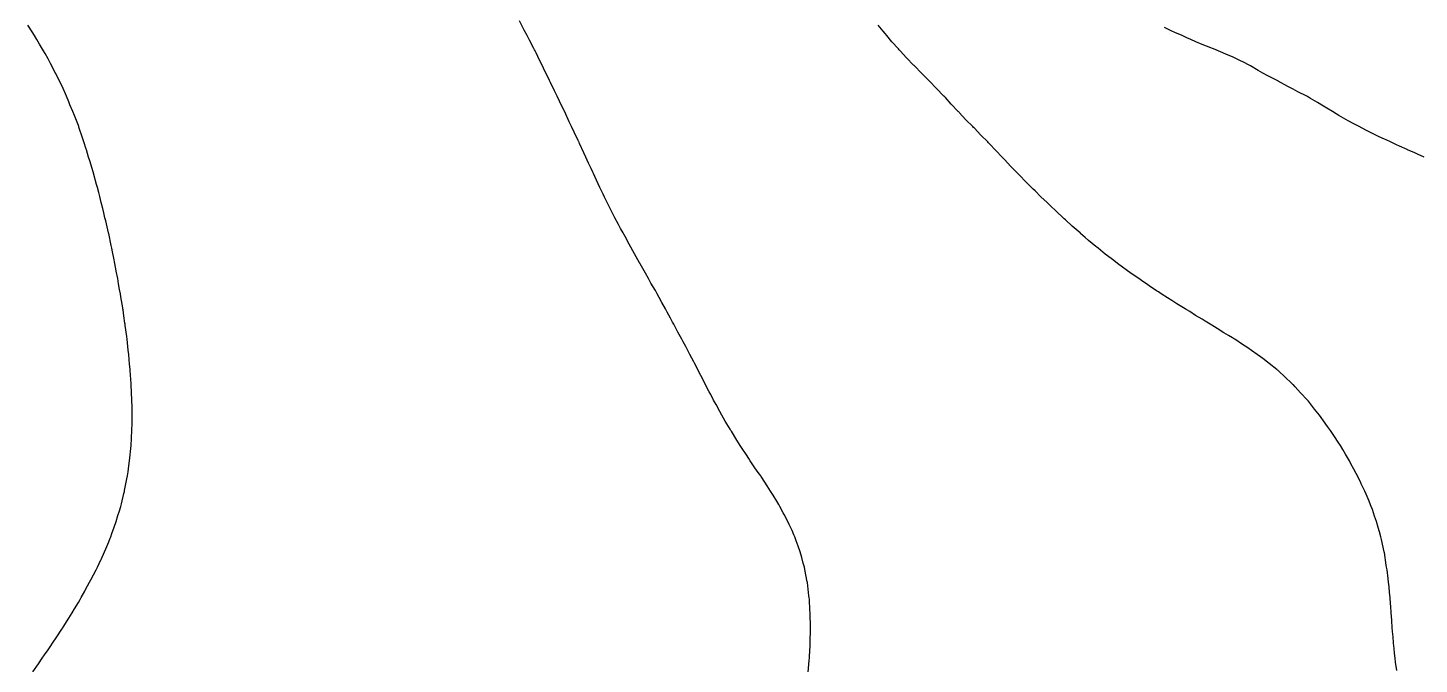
# Model space of a CAD drawing. Extents: x -717078 to -715000, y -984629 to -984000.
# Drawn here: x -715816.8 to -715725.2, y -984367.9 to -984326 of the extents above; entities that cross this region are included whole.
import ezdxf

# ---------------------------------------------------------------- set-up
doc = ezdxf.new("R2010")
doc.units = 0
doc.layers.add('buffer_B2_0_1_clip', color=7, linetype='Continuous')

msp = doc.modelspace()

# ---------------------------------------------------------------- linework, layer by layer
at = {"layer": 'buffer_B2_0_1_clip'}
for points in [[(-715816.5, -984368.397), (-715816.137, -984367.863), (-715815.88, -984367.5), (-715815.727, -984367.273), (-715815.5, -984366.951), (-715815.319, -984366.681), (-715815.195, -984366.5), (-715814.92, -984366.08), (-715814.584, -984365.584), (-715814.528, -984365.5), (-715814.517, -984365.483), (-715814.5, -984365.458), (-715814.135, -984364.865), (-715813.905, -984364.5), (-715813.754, -984364.246), (-715813.5, -984363.833), (-715813.379, -984363.621), (-715813.309, -984363.5), (-715813.079, -984363.079), (-715813.023, -984362.977), (-715812.76, -984362.5), (-715812.67, -984362.33), (-715812.5, -984362.009), (-715812.331, -984361.669), (-715812.246, -984361.5), (-715812.024, -984361.024), (-715812.009, -984360.991), (-715811.779, -984360.5), (-715811.696, -984360.304), (-715811.5, -984359.837), (-715811.404, -984359.596), (-715811.367, -984359.5), (-715811.293, -984359.293), (-715811.139, -984358.861), (-715811.012, -984358.5), (-715810.892, -984358.108), (-715810.799, -984357.799), (-715810.708, -984357.5), (-715810.667, -984357.333), (-715810.5, -984356.654), (-715810.471, -984356.529), (-715810.464, -984356.5), (-715810.455, -984356.455), (-715810.305, -984355.695), (-715810.266, -984355.5), (-715810.229, -984355.229), (-715810.172, -984354.828), (-715810.127, -984354.5), (-715810.034, -984353.5), (-715810.006, -984353.006), (-715810.005, -984352.995), (-715809.978, -984352.5), (-715809.968, -984352.032), (-715809.966, -984351.966), (-715809.956, -984351.5), (-715809.964, -984351.036), (-715809.965, -984350.965), (-715809.974, -984350.5), (-715809.997, -984350.003), (-715809.997, -984349.997), (-715810.021, -984349.5), (-715810.053, -984349.053), (-715810.061, -984348.939), (-715810.093, -984348.5), (-715810.125, -984348.125), (-715810.149, -984347.851), (-715810.179, -984347.5), (-715810.212, -984347.212), (-715810.269, -984346.731), (-715810.295, -984346.5), (-715810.318, -984346.318), (-715810.413, -984345.587), (-715810.424, -984345.5), (-715810.434, -984345.434), (-715810.5, -984344.952), (-715810.558, -984344.558), (-715810.567, -984344.5), (-715810.58, -984344.42), (-715810.7, -984343.7), (-715810.734, -984343.5), (-715810.785, -984343.215), (-715810.85, -984342.85), (-715810.913, -984342.5), (-715811.007, -984342.007), (-715811.011, -984341.989), (-715811.104, -984341.5), (-715811.169, -984341.169), (-715811.254, -984340.746), (-715811.302, -984340.5), (-715811.336, -984340.336), (-715811.5, -984339.538), (-715811.507, -984339.507), (-715811.509, -984339.5), (-715811.511, -984339.489), (-715811.7, -984338.7), (-715811.748, -984338.5), (-715811.829, -984338.171), (-715811.895, -984337.895), (-715811.993, -984337.5), (-715812.096, -984337.096), (-715812.164, -984336.836), (-715812.25, -984336.5), (-715812.303, -984336.303), (-715812.5, -984335.565), (-715812.515, -984335.515), (-715812.519, -984335.5), (-715812.528, -984335.472), (-715812.748, -984334.748), (-715812.824, -984334.5), (-715812.971, -984334.029), (-715812.985, -984333.985), (-715813.137, -984333.5), (-715813.229, -984333.229), (-715813.463, -984332.537), (-715813.476, -984332.5), (-715813.5, -984332.432), (-715813.766, -984331.766), (-715813.872, -984331.5), (-715814.055, -984331.055), (-715814.131, -984330.869), (-715814.282, -984330.5), (-715814.348, -984330.348), (-715814.5, -984329.996), (-715814.662, -984329.662), (-715814.74, -984329.5), (-715814.996, -984329.004), (-715814.999, -984328.999), (-715815.253, -984328.5), (-715815.339, -984328.339), (-715815.5, -984328.03), (-715815.694, -984327.694), (-715815.805, -984327.5), (-715816.063, -984327.063), (-715816.245, -984326.755), (-715816.395, -984326.5), (-715816.435, -984326.435), (-715816.5, -984326.326), (-715816.83, -984325.83)], [(-715765.435, -984368.435), (-715765.372, -984367.628), (-715765.365, -984367.5), (-715765.359, -984367.359), (-715765.316, -984366.684), (-715765.308, -984366.5), (-715765.307, -984366.307), (-715765.289, -984365.711), (-715765.288, -984365.5), (-715765.295, -984365.295), (-715765.301, -984364.699), (-715765.308, -984364.5), (-715765.323, -984364.323), (-715765.362, -984363.638), (-715765.373, -984363.5), (-715765.389, -984363.389), (-715765.494, -984362.506), (-715765.494, -984362.5), (-715765.495, -984362.495), (-715765.5, -984362.471), (-715765.663, -984361.663), (-715765.693, -984361.5), (-715765.767, -984361.233), (-715765.87, -984360.87), (-715765.97, -984360.5), (-715766.11, -984360.11), (-715766.228, -984359.772), (-715766.324, -984359.5), (-715766.377, -984359.377), (-715766.5, -984359.09), (-715766.688, -984358.688), (-715766.774, -984358.5), (-715767.026, -984358.026), (-715767.085, -984357.915), (-715767.305, -984357.5), (-715767.377, -984357.377), (-715767.5, -984357.161), (-715767.758, -984356.758), (-715767.92, -984356.5), (-715768.15, -984356.15), (-715768.5, -984355.598), (-715768.541, -984355.541), (-715768.569, -984355.5), (-715768.73, -984355.27), (-715768.953, -984354.953), (-715769.255, -984354.5), (-715769.353, -984354.353), (-715769.5, -984354.118), (-715769.754, -984353.754), (-715769.918, -984353.5), (-715770.146, -984353.146), (-715770.5, -984352.548), (-715770.519, -984352.519), (-715770.53, -984352.5), (-715770.576, -984352.424), (-715770.899, -984351.899), (-715771.121, -984351.5), (-715771.26, -984351.26), (-715771.5, -984350.803), (-715771.611, -984350.611), (-715771.668, -984350.5), (-715771.862, -984350.138), (-715771.96, -984349.96), (-715772.193, -984349.5), (-715772.3, -984349.3), (-715772.5, -984348.893), (-715772.636, -984348.636), (-715772.704, -984348.5), (-715772.938, -984348.062), (-715772.982, -984347.982), (-715773.229, -984347.5), (-715773.323, -984347.323), (-715773.5, -984346.974), (-715773.668, -984346.668), (-715773.757, -984346.5), (-715774.021, -984346.021), (-715774.066, -984345.934), (-715774.297, -984345.5), (-715774.369, -984345.369), (-715774.5, -984345.117), (-715774.724, -984344.724), (-715774.845, -984344.5), (-715775.079, -984344.079), (-715775.259, -984343.741), (-715775.389, -984343.5), (-715775.429, -984343.429), (-715775.5, -984343.297), (-715775.796, -984342.796), (-715775.962, -984342.5), (-715776.157, -984342.157), (-715776.5, -984341.53), (-715776.511, -984341.511), (-715776.518, -984341.5), (-715776.542, -984341.458), (-715776.88, -984340.88), (-715777.236, -984340.236), (-715777.5, -984339.736), (-715777.586, -984339.586), (-715777.633, -984339.5), (-715777.791, -984339.209), (-715777.94, -984338.94), (-715778.169, -984338.5), (-715778.284, -984338.284), (-715778.5, -984337.846), (-715778.62, -984337.62), (-715778.679, -984337.5), (-715778.855, -984337.145), (-715778.953, -984336.953), (-715779.167, -984336.5), (-715779.276, -984336.276), (-715779.5, -984335.776), (-715779.589, -984335.589), (-715779.628, -984335.5), (-715779.742, -984335.258), (-715779.909, -984334.909), (-715780.093, -984334.5), (-715780.224, -984334.224), (-715780.5, -984333.604), (-715780.533, -984333.533), (-715780.547, -984333.5), (-715780.589, -984333.411), (-715780.855, -984332.855), (-715781.017, -984332.5), (-715781.174, -984332.174), (-715781.47, -984331.53), (-715781.484, -984331.5), (-715781.489, -984331.489), (-715781.5, -984331.467), (-715781.819, -984330.819), (-715781.969, -984330.5), (-715782.146, -984330.146), (-715782.403, -984329.597), (-715782.449, -984329.5), (-715782.467, -984329.467), (-715782.5, -984329.398), (-715782.8, -984328.8), (-715782.939, -984328.5), (-715783.13, -984328.13), (-715783.36, -984327.64), (-715783.428, -984327.5), (-715783.454, -984327.454), (-715783.5, -984327.363), (-715783.799, -984326.799), (-715783.943, -984326.5), (-715784.146, -984326.146), (-715784.461, -984325.539)], [(-715726.685, -984368.315), (-715726.765, -984367.765), (-715726.796, -984367.5), (-715726.827, -984367.173), (-715726.861, -984366.861), (-715726.894, -984366.5), (-715726.929, -984366.071), (-715726.942, -984365.942), (-715726.977, -984365.5), (-715727.01, -984365.01), (-715727.011, -984364.989), (-715727.043, -984364.5), (-715727.079, -984364.079), (-715727.09, -984363.91), (-715727.124, -984363.5), (-715727.16, -984363.16), (-715727.192, -984362.808), (-715727.223, -984362.5), (-715727.256, -984362.256), (-715727.325, -984361.675), (-715727.348, -984361.5), (-715727.37, -984361.37), (-715727.5, -984360.543), (-715727.506, -984360.506), (-715727.507, -984360.5), (-715727.509, -984360.491), (-715727.689, -984359.689), (-715727.731, -984359.5), (-715727.822, -984359.178), (-715727.901, -984358.901), (-715728.014, -984358.5), (-715728.14, -984358.14), (-715728.291, -984357.709), (-715728.364, -984357.5), (-715728.403, -984357.403), (-715728.5, -984357.161), (-715728.7, -984356.7), (-715728.786, -984356.5), (-715729.019, -984356.019), (-715729.052, -984355.948), (-715729.263, -984355.5), (-715729.345, -984355.345), (-715729.5, -984355.043), (-715729.696, -984354.696), (-715729.801, -984354.5), (-715730.064, -984354.064), (-715730.237, -984353.763), (-715730.39, -984353.5), (-715730.434, -984353.434), (-715730.5, -984353.329), (-715730.836, -984352.836), (-715731.051, -984352.5), (-715731.242, -984352.242), (-715731.5, -984351.871), (-715731.659, -984351.659), (-715731.77, -984351.5), (-715732.1, -984351.1), (-715732.5, -984350.584), (-715732.538, -984350.538), (-715732.568, -984350.5), (-715733.02, -984350.02), (-715733.372, -984349.628), (-715733.487, -984349.5), (-715733.494, -984349.494), (-715733.5, -984349.488), (-715733.632, -984349.368), (-715734.018, -984349.018), (-715734.5, -984348.562), (-715734.533, -984348.533), (-715734.572, -984348.5), (-715735.095, -984348.095), (-715735.5, -984347.767), (-715735.657, -984347.657), (-715735.867, -984347.5), (-715736.245, -984347.245), (-715736.5, -984347.06), (-715736.842, -984346.842), (-715737.341, -984346.5), (-715737.439, -984346.439), (-715737.5, -984346.397), (-715737.755, -984346.245), (-715738.065, -984346.065), (-715738.5, -984345.785), (-715738.682, -984345.682), (-715738.967, -984345.5), (-715739.304, -984345.304), (-715739.5, -984345.179), (-715739.931, -984344.931), (-715740.32, -984344.68), (-715740.5, -984344.567), (-715740.542, -984344.542), (-715740.607, -984344.5), (-715741.17, -984344.17), (-715741.5, -984343.954), (-715741.781, -984343.781), (-715742.191, -984343.5), (-715742.382, -984343.382), (-715742.5, -984343.302), (-715742.986, -984342.986), (-715743.082, -984342.918), (-715743.5, -984342.625), (-715743.574, -984342.574), (-715743.674, -984342.5), (-715744.169, -984342.169), (-715744.5, -984341.927), (-715744.748, -984341.748), (-715745.063, -984341.5), (-715745.319, -984341.319), (-715745.5, -984341.18), (-715745.886, -984340.886), (-715746.351, -984340.5), (-715746.436, -984340.436), (-715746.5, -984340.384), (-715746.988, -984339.988), (-715747.201, -984339.799), (-715747.5, -984339.535), (-715747.519, -984339.519), (-715747.538, -984339.5), (-715748.056, -984339.056), (-715748.5, -984338.643), (-715748.574, -984338.574), (-715748.648, -984338.5), (-715749.096, -984338.096), (-715749.5, -984337.703), (-715749.604, -984337.604), (-715749.705, -984337.5), (-715750.117, -984337.117), (-715750.5, -984336.734), (-715750.618, -984336.618), (-715750.73, -984336.5), (-715751.123, -984336.123), (-715751.5, -984335.728), (-715751.613, -984335.613), (-715751.713, -984335.5), (-715752.108, -984335.108), (-715752.5, -984334.684), (-715752.589, -984334.589), (-715752.665, -984334.5), (-715753.082, -984334.082), (-715753.5, -984333.63), (-715753.563, -984333.563), (-715753.619, -984333.5), (-715754.063, -984333.063), (-715754.5, -984332.597), (-715754.548, -984332.548), (-715754.591, -984332.5), (-715755.051, -984332.051), (-715755.5, -984331.563), (-715755.531, -984331.531), (-715755.556, -984331.5), (-715756.026, -984331.026), (-715756.408, -984330.592), (-715756.49, -984330.5), (-715756.495, -984330.495), (-715756.5, -984330.49), (-715756.995, -984329.995), (-715757.452, -984329.5), (-715757.477, -984329.477), (-715757.5, -984329.454), (-715757.987, -984328.987), (-715758.445, -984328.5), (-715758.473, -984328.473), (-715758.5, -984328.446), (-715758.974, -984327.974), (-715759.391, -984327.5), (-715759.446, -984327.446), (-715759.5, -984327.386), (-715759.923, -984326.923), (-715760.264, -984326.5), (-715760.378, -984326.378), (-715760.5, -984326.226), (-715760.829, -984325.829)], [(-715724.878, -984334.5), (-715725.313, -984334.313), (-715725.5, -984334.23), (-715725.982, -984334.018), (-715726.007, -984334.007), (-715726.5, -984333.784), (-715726.692, -984333.692), (-715727.09, -984333.5), (-715727.375, -984333.375), (-715727.5, -984333.318), (-715727.839, -984333.161), (-715728.061, -984333.061), (-715728.5, -984332.849), (-715728.73, -984332.73), (-715729.152, -984332.5), (-715729.385, -984332.385), (-715729.5, -984332.325), (-715729.886, -984332.114), (-715730.035, -984332.035), (-715730.5, -984331.765), (-715730.663, -984331.663), (-715730.906, -984331.5), (-715731.283, -984331.283), (-715731.5, -984331.153), (-715731.911, -984330.911), (-715732.358, -984330.642), (-715732.5, -984330.557), (-715732.538, -984330.538), (-715732.604, -984330.5), (-715733.201, -984330.201), (-715733.5, -984330.039), (-715733.854, -984329.854), (-715734.488, -984329.5), (-715734.496, -984329.496), (-715734.5, -984329.494), (-715734.512, -984329.488), (-715735.165, -984329.165), (-715735.5, -984328.98), (-715735.809, -984328.809), (-715736.315, -984328.5), (-715736.437, -984328.437), (-715736.5, -984328.404), (-715736.692, -984328.308), (-715737.104, -984328.104), (-715737.5, -984327.904), (-715737.789, -984327.789), (-715738.451, -984327.5), (-715738.486, -984327.486), (-715738.5, -984327.48), (-715738.532, -984327.468), (-715739.211, -984327.211), (-715739.5, -984327.09), (-715739.911, -984326.911), (-715740.236, -984326.764), (-715740.5, -984326.646), (-715740.602, -984326.602), (-715740.819, -984326.5), (-715741.3, -984326.3), (-715741.5, -984326.211), (-715741.984, -984325.984)]]:
    msp.add_lwpolyline(points, dxfattribs=at)

doc.saveas('drawing.dxf')
